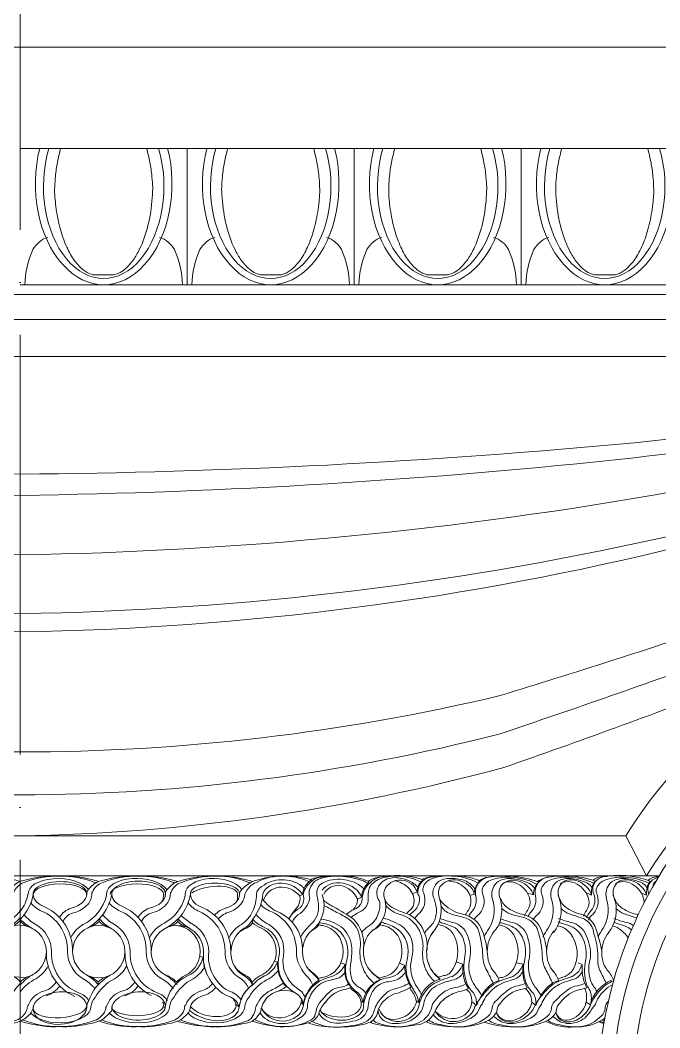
# Model space of a CAD drawing. Header units: millimetres. Extents: x 542654 to 551203, y 315718 to 321804.
# Drawn here: x 543267.3 to 543450.3, y 321230.3 to 321518.4 of the extents above; entities that cross this region are included whole.
import ezdxf

# ---------------------------------------------------------------- set-up
doc = ezdxf.new("R2010")
doc.units = ezdxf.units.MM
doc.linetypes.add('ACAD_ISO04W100', pattern=[30, 24, -3, 0, -3])
doc.layers.add('cad-block.com', color=250, linetype='Continuous')

msp = doc.modelspace()

# ---------------------------------------------------------------- linework, layer by layer
at = {"layer": 'cad-block.com', "color": 18, "linetype": 'ACAD_ISO04W100', "lineweight": 15, "ltscale": 5, "true_color": 0x000000}
msp.add_lwpolyline([(543267.27, 320407.79), (543267.27, 321563.42)], dxfattribs=at)
at = {"layer": 'cad-block.com', "color": 18, "lineweight": 15, "true_color": 0x000000}
for points in [[(542897.56, 321510.7), (543267.27, 321510.7)], [(543636.98, 321510.7), (543267.27, 321510.7)], [(543267.27, 321481.75), (543463.9, 321481.75)], [(543267.27, 321481.75), (543630.29, 321481.75)], [(543315.06, 321481.75), (543267.27, 321481.75)], [(543395.9, 321481.75), (543284.05, 321481.75)], [(543315.06, 321442.75), (543315.06, 321481.75)], [(543362.85, 321442.75), (543362.85, 321481.75)], [(543410.64, 321442.75), (543410.64, 321481.75)], [(543591.18, 321442.75), (543267.27, 321442.75)], [(543267.27, 321442.75), (543606.06, 321442.75)], [(542987.8, 321440.01), (543267.27, 321440.01)], [(543546.74, 321440.01), (543267.27, 321440.01)], [(542978.72, 321432.77), (543267.27, 321432.77)], [(543555.82, 321432.77), (543267.27, 321432.77)], [(542980.54, 321422.2), (543267.27, 321422.2)], [(543554, 321422.2), (543267.27, 321422.2)], [(543093.92, 321285.12), (543267.27, 321285.12)], [(543440.62, 321285.12), (543267.27, 321285.12)], [(543440.62, 321285.12), (543446.49, 321273.71)], [(543088.05, 321273.71), (543446.49, 321273.71)], [(543267.27, 321272.11), (543267.27, 321232.14)], [(543446.49, 321273.71), (543450.11, 321273.71)], [(543414.15, 321268.28), (543412.5, 321268.79)], [(543430.77, 321268.23), (543429.38, 321268.79)], [(543446.53, 321268.23), (543445.14, 321268.79)], [(543348.08, 321268.34), (543347.33, 321267.99)], [(543364.93, 321267.59), (543363.82, 321267.04)], [(543397.2, 321268.36), (543395.82, 321268.15)], [(543289.85, 321260.64), (543289.92, 321261.44)], [(543312.43, 321260.62), (543312.45, 321261.4)], [(543319.61, 321250.48), (543318.67, 321250.66)], [(543340.93, 321249.11), (543340.04, 321249.34)], [(543360.23, 321248.39), (543359.05, 321248.89)], [(543393.94, 321248.51), (543392.04, 321249.1)], [(543411.23, 321248.51), (543409.25, 321248.88)], [(543428.05, 321248.41), (543426.92, 321248.88)], [(543289.57, 321243.42), (543289.64, 321242.63)], [(543312.07, 321243.42), (543312.09, 321242.64)], [(543333.68, 321243.36), (543333.71, 321242.59)], [(543308.81, 321235.77), (543308.3, 321236.76)], [(543329.95, 321236.26), (543328.99, 321237.03)], [(543348.27, 321236.94), (543347.8, 321237.53)], [(543365.4, 321237.54), (543364.57, 321237.99)], [(543381.3, 321237.53), (543380.59, 321237.99)], [(543397.8, 321236.67), (543396.7, 321237.57)], [(543414.81, 321236.67), (543413.7, 321237.57)], [(543430.42, 321236.83), (543429.22, 321237.64)]]:
    msp.add_lwpolyline(points, dxfattribs=at)
for points in [[(543277.92, 321477.76, -0.007565), (543278.86, 321481.75, 3.738631)], [(543304.42, 321477.76, 0.007565), (543303.48, 321481.75, -3.738631)], [(543325.71, 321477.76, -0.007565), (543326.65, 321481.75, 3.738631)], [(543352.2, 321477.76, 0.007565), (543351.27, 321481.75, -3.738631)], [(543373.5, 321477.76, -0.007565), (543374.44, 321481.75, 3.738631)], [(543399.99, 321477.76, 0.007565), (543399.05, 321481.75, -3.738631)], [(543421.29, 321477.76, -0.007565), (543422.23, 321481.75, 3.738631)], [(543447.78, 321477.76, 0.007565), (543446.84, 321481.75, -3.738631)], [(543268.63, 321442.75, -0.103412), (543270.92, 321452.81, -0.193735), (543275.19, 321456.31, -0.973296)], [(543313.71, 321442.75, 0.103412), (543311.42, 321452.81, 0.193735), (543307.15, 321456.31, 0.973296)], [(543316.42, 321442.75, -0.103412), (543318.71, 321452.81, -0.193735), (543322.98, 321456.31, -0.973296)], [(543361.5, 321442.75, 0.103412), (543359.21, 321452.81, 0.193735), (543354.94, 321456.31, 0.973296)], [(543364.2, 321442.75, -0.103412), (543366.49, 321452.81, -0.193735), (543370.77, 321456.31, -0.973296)], [(543409.29, 321442.75, 0.103412), (543407, 321452.81, 0.193735), (543402.72, 321456.31, 0.973296)], [(543411.99, 321442.75, -0.103412), (543414.28, 321452.81, -0.193735), (543418.55, 321456.31, -0.973296)], [(543546.74, 321440.01, -0.429574), (543756.5, 321237.71, -0.414214), (543581, 321062.21, -0.414214), (543432.5, 321210.71, -0.414214), (543554, 321332.21, -0.414214), (543655.25, 321230.96, -0.414214), (543567.5, 321143.21, -0.414214), (543493.25, 321217.46, -0.414214), (543554, 321278.21, -0.414214), (543604.63, 321227.58, -0.414214), (543560.75, 321183.71, -0.438402), (543523.63, 321224.21)], [(543555.82, 321432.77, -0.416147), (543749.53, 321237.24, -0.414214), (543580.07, 321067.79, -0.414214), (543436.68, 321211.17, -0.414214), (543554, 321328.49, -0.414214), (543651.76, 321230.73, -0.414214), (543567.04, 321146, -0.414214), (543495.34, 321217.69, -0.414214), (543554, 321276.35, -0.414214), (543602.88, 321227.47, -0.417631), (543560.51, 321185.29, -30.968964), (543560.51, 321185.29)], [(543554, 321422.2, -0.414214), (543739.62, 321236.58, -0.414214), (543578.75, 321075.72, -0.414214), (543442.63, 321211.84, -0.414214), (543554, 321323.2, -0.414214), (543646.81, 321230.4, -0.414214), (543566.37, 321149.96, -0.414214), (543498.32, 321218.02, -0.414214), (543554, 321273.71, -0.414214), (543600.4, 321227.3, -0.414214), (543560.19, 321187.09, -0.284609), (543529.72, 321205.96, -0.284609)], [(542980.54, 321405.64, -0.017969), (543091.52, 321397.58, 0.021374), (543267.27, 321388.59, -27.571119)], [(543554, 321405.64, 0.017969), (543443.02, 321397.58, -0.021374), (543267.27, 321388.59, 27.571119)], [(542980.54, 321402.08, -0.019739), (543091.52, 321393.3, 0.023579), (543267.27, 321382.52, -27.571119)], [(543554, 321402.08, 0.019739), (543443.02, 321393.3, -0.023579), (543267.27, 321382.52, 27.571119)], [(542980.54, 321393.32, -0.028189), (543080.32, 321383.6, 0.03972), (543267.27, 321365.5, -1.760231)], [(543554, 321393.32, 0.028189), (543454.22, 321383.6, -0.03972), (543267.27, 321365.5, 1.760231)], [(542980.83, 321384.44, -0.048765), (543077.33, 321371.84, 0.052998), (543267.27, 321348.71, 0.080835)], [(543553.71, 321384.44, 0.048765), (543457.21, 321371.84, -0.052998), (543267.27, 321348.71, -0.080835)], [(542980.83, 321381.23, -0.053515), (543077.33, 321368.17, 0.056986), (543267.27, 321343.48, 0.080835)], [(543553.71, 321381.23, 0.053515), (543457.21, 321368.17, -0.056986), (543267.27, 321343.48, -0.080835)], [(542980.5, 321363.88, -0.054472), (543032.88, 321356.07, -0.017779), (543066.24, 321345.64, 0.005679), (543129.92, 321325.26, 0.058203), (543267.27, 321309.16, -3.69239)], [(543554.04, 321363.88, 0.054472), (543501.66, 321356.07, 0.017779), (543468.3, 321345.64, -0.005679), (543404.62, 321325.26, -0.058203), (543267.27, 321309.16, 3.69239)], [(542980.54, 321354.97, -0.054472), (543032.91, 321347.16, -0.023567), (543066.28, 321336.52, 0.004911), (543129.95, 321314.32, 0.062081), (543267.27, 321296.85, -3.69239)], [(543554, 321354.97, 0.054472), (543501.62, 321347.16, 0.023567), (543468.26, 321336.52, -0.004911), (543404.59, 321314.32, -0.062081), (543267.27, 321296.85, 3.69239)], [(542980.52, 321346.41, -0.05275), (543031.91, 321338.61, -0.025363), (543065.28, 321327.9, 0.007464), (543128.83, 321304.71, 0.061778), (543267.27, 321285.12, -3.69239)], [(543554.02, 321346.41, 0.05275), (543502.63, 321338.61, 0.025363), (543469.26, 321327.9, -0.007464), (543405.71, 321304.71, -0.061778), (543267.27, 321285.12, 3.69239)], [(543440.62, 321285.12, -0.161095), (543499.56, 321335.12, -3.968035)], [(543554, 321332.21, 0.265494), (543446.49, 321273.71, 0.265494)], [(543267.27, 321272.11, 0.018642), (543267.27, 321272.11, 0.0708), (543257.1, 321273.71)], [(543263.52, 321267.91, -0.139266), (543264.13, 321269.64, -0.134169), (543267.27, 321272.11, -0.134169)], [(543265.24, 321268.05, -0.103393), (543265.44, 321269.02, -0.146784), (543267.27, 321271.27, -0.146784)], [(543267.27, 321272.11, -0.018642), (543267.77, 321272.3, -0.065451), (543277.64, 321273.71, -0.065451)], [(543267.27, 321271.27, -0.066014), (543268.46, 321271.86, -0.093177), (543278.51, 321273.65)], [(543288.97, 321271.71, 0.020326), (543288.58, 321271.86, 0.093407), (543278.51, 321273.65)], [(543289.77, 321272.11, 0.01773), (543289.26, 321272.3, 0.065459), (543279.4, 321273.71, 0.065459)], [(543286.28, 321268.34, -0.160145), (543286.95, 321270.01, -0.142486), (543290.27, 321272.3, -0.065451), (543300.14, 321273.71, -0.065451)], [(543287.75, 321268.66, -0.375012), (543287.94, 321269.02, -0.214877), (543290.96, 321271.86, -0.094059), (543301.12, 321273.65, -0.071007)], [(543311.54, 321271.68, 0.024119), (543311.08, 321271.86, 0.093177), (543301.03, 321273.65)], [(543312.34, 321272.08, 0.020284), (543311.76, 321272.3, 0.065451), (543301.9, 321273.71, 0.065451)], [(543308.78, 321268.32, -0.154889), (543309.45, 321269.95, -0.142486), (543312.77, 321272.24, -0.063968), (543323.24, 321273.71)], [(543310.25, 321268.66, -0.375012), (543310.44, 321269.02, -0.214877), (543313.46, 321271.86, -0.093177), (543323.51, 321273.65, -0.071007)], [(543333.76, 321272.11, 0.017867), (543333.25, 321272.3, 0.065451), (543323.39, 321273.71, 0.065451)], [(543333, 321271.7, 0.022594), (543332.57, 321271.86, 0.10345), (543323.51, 321273.65)], [(543330.01, 321268.45, -0.221293), (543330.82, 321269.95, -0.091677), (543333.76, 321272.11, -0.107279)], [(543331.52, 321268.3, -0.144926), (543331.87, 321269.08, -0.128461), (543333.76, 321271.27, -0.131639)], [(543333.76, 321272.11, -0.018642), (543334.26, 321272.3, -0.073626), (543343.01, 321273.71, -0.065451)], [(543333.76, 321271.27, -0.066014), (543334.94, 321271.86, -0.127622), (543342.18, 321273.65)], [(543334.88, 321268.45, -0.273571), (543336.43, 321270.65, -0.171003), (543342.05, 321272.61, -0.163869), (543347.86, 321270.8, -0.074042), (543348.47, 321270.08, 2.685215)], [(543342.42, 321273.65, -0.080531), (543350.6, 321272.55, -0.078298)], [(543342.42, 321273.65, -0.104791), (543349.58, 321272.2, -0.031762), (543349.9, 321272.03, -1.384348)], [(543345.19, 321260.38, -0.181014), (543346.74, 321262.57, 0.210964), (543350.13, 321267.27, -0.035745), (543349.94, 321269.34, -0.146791), (543351.24, 321271.81, -0.099604), (543352.49, 321272.65, -0.112427), (543358.25, 321273.65, -0.052552), (543364.24, 321272.71, -0.081574), (543366.7, 321271.6, -481557.148128)], [(543347.49, 321256.23, -0.056045), (543349.16, 321258.53, -0.022795), (543350.48, 321259.86, 0.235098), (543352.65, 321265.45, 0.032245), (543352.4, 321266.98, -0.038781), (543352.15, 321268.75, -0.33746), (543354.21, 321271.84, -0.078815), (543355.81, 321272.47, -0.063281), (543358.8, 321272.75, -0.121478), (543364.06, 321271.27, -0.064238), (543365.57, 321270.02, 3.827273)], [(543348.04, 321268.4, -0.234886), (543350.6, 321272.55, 0.555427)], [(543352.75, 321273.22, 0.176971), (543350.03, 321271.54, 0.170859), (543348.26, 321268.39, 30.835725)], [(543350.35, 321272.62, -0.023677), (543350.88, 321272.91, -4.543444)], [(543350.88, 321272.91, -0.089164), (543354.52, 321273.51, -138.152303)], [(543359.1, 321273.71, 0.062233), (543352.75, 321273.22, -20.36839)], [(543358.25, 321273.65, -0.131146), (543367.13, 321271.99, -0.136736)], [(543361.93, 321261.83, -0.045129), (543364.89, 321263.66, 0.299565), (543366.85, 321267.06, -0.09087), (543367.16, 321269.98, -0.144119), (543367.92, 321271.33, -0.150915), (543371.9, 321273.37, -0.166619), (543381.95, 321271.98, -133.500069)], [(543364.93, 321267.59, -0.21013), (543367.13, 321271.99, -4.567109)], [(543365.01, 321257.55, -0.093335), (543366.96, 321259.3, 0.120817), (543369.01, 321261.35, 0.139988), (543370.21, 321265.71, 0.101965), (543370, 321266.66, -0.1221), (543369.32, 321268.55, -0.196806), (543370.24, 321271.35, -0.227466), (543374.43, 321273.2, -0.088773), (543378.43, 321272.35, -0.116279), (543381.05, 321270.48, 0.122608)], [(543367.47, 321271.82, 0.215825), (543365.09, 321266.91, -7.383926)], [(543366.79, 321272.15, -0.210263), (543366.79, 321272.15, -0.134425), (543370.31, 321273.34, 0.410848)], [(543375.02, 321273.8, 0.034973), (543370.31, 321273.34, 0.146763), (543367.47, 321271.82, 0.146763)], [(543375.02, 321273.8, -0.091204), (543382.61, 321272.54, -0.116078)], [(543382.61, 321272.54, 0.131141), (543381.23, 321270.92, 0.120504), (543380.84, 321269.03), (543379.51, 321268.67)], [(543380.19, 321261.49, -0.118246), (543381.1, 321262.65, 0.325983), (543382.76, 321268.77, -0.327377), (543383.25, 321271.6, -0.143144), (543384.81, 321272.8, -0.106305), (543390.49, 321273.71, -0.122174), (543398.12, 321271.7, -2.910199)], [(543398.67, 321272.35, 0.118811), (543390.71, 321273.62, 0.082433), (543384.8, 321273.31, 0.413915), (543381.1, 321268.48, 1.886314)], [(543387.74, 321273.71, 0.107945), (543382.13, 321272.72, -2.721038)], [(543383.02, 321257.34, -0.125563), (543384.27, 321258.93, 0.173483), (543386.14, 321261.83, 0.115836), (543386.14, 321265.75, 0.032323), (543385.73, 321267.12, -0.228234), (543385.73, 321270.4, -0.216023), (543387.89, 321272.56, -0.086474), (543390.04, 321272.96, -0.10808), (543394.42, 321272.36, -0.136488), (543397.36, 321270.04, -319075.843913)], [(543397.2, 321268.36, -0.201795), (543398.67, 321272.03)], [(543397.21, 321261.25, -0.104693), (543398.04, 321262.26, 0.325983), (543399.7, 321268.37, -0.327377), (543400.19, 321271.2, -0.143144), (543401.76, 321272.4, -0.106305), (543407.44, 321273.32, -0.122174), (543415.06, 321271.3, -2.910199)], [(543415.61, 321271.96, 0.070803), (543407.65, 321273.62, 0.047152), (543401.24, 321273.34, 0.431232), (543397.65, 321267.9, 1.886314)], [(543401.24, 321273.34, 0.145164), (543398.37, 321272.15, -0.275854)], [(543399.99, 321256.3, -0.013011), (543401.43, 321258.77, 0.207103), (543402.57, 321266.4, -0.117171), (543402.28, 321269.07, -0.300598), (543405.16, 321272.63, -0.09633), (543407.89, 321272.94, -0.095329), (543412.82, 321271.59, -0.131622), (543414.49, 321270.13, -206431.459628)], [(543414.01, 321261.09, -0.118246), (543414.92, 321262.26, 0.325983), (543416.58, 321268.37, -0.327377), (543417.07, 321271.2, -0.143144), (543418.63, 321272.4, -0.106305), (543424.31, 321273.32, -0.112548), (543431.39, 321271.59, -2.910199)], [(543414.15, 321268.28, -0.201795), (543415.61, 321271.96)], [(543431.8, 321272.23, 0.078642), (543424.31, 321273.63, 0.043364), (543418.56, 321273.38, 0.45259), (543414.71, 321268.04, 1.886314)], [(543418.89, 321273.42, 0.129496), (543415.31, 321272.08, -0.275854)], [(543416.87, 321256.3, -0.013011), (543418.31, 321258.77, 0.207103), (543419.45, 321266.4, -0.117171), (543419.16, 321269.07, -0.300598), (543422.04, 321272.63, -0.09633), (543424.77, 321272.94, -0.10414), (543429.58, 321271.59, -0.135126), (543430.9, 321270.33, -206431.459628)], [(543429.78, 321261.09, -0.118246), (543430.68, 321262.26, 0.325983), (543432.34, 321268.37, -0.327377), (543432.83, 321271.2, -0.143144), (543434.4, 321272.4, -0.106305), (543440.08, 321273.32, -0.112548), (543447.16, 321271.59, -2.910199)], [(543430.77, 321268.23, -0.193479), (543431.8, 321272.23)], [(543435.29, 321273.52, 0.612621), (543431.6, 321267.97)], [(543433.57, 321273.46, 0.186837), (543431.25, 321272.44, -0.275854)], [(543432.63, 321256.3, -0.013011), (543434.08, 321258.77, 0.207103), (543435.21, 321266.4, -0.117171), (543434.92, 321269.07, -0.300598), (543437.8, 321272.63, -0.09633), (543440.53, 321272.94, -0.10414), (543445.34, 321271.59, -0.135126), (543446.66, 321270.33, -206431.459628)], [(543433.57, 321273.46, -0.133296), (543447.56, 321272.23, -0.599296)], [(543446.53, 321268.23, -0.193479), (543447.56, 321272.23)], [(543449.63, 321273.22, 0.472513), (543447.15, 321268.4, 0.472513)], [(543449.34, 321273.46, 0.186837), (543447.01, 321272.44, -0.275854)], [(543448.25, 321270.37, -0.091654), (543448.59, 321271.6, -0.136996), (543449.31, 321272.28)], [(543449.34, 321273.46, -0.007887), (543450.03, 321273.57, -0.007887)], [(543449.63, 321273.22, -0.001534), (543449.85, 321273.25, -0.001534)], [(543269.51, 321268.45, -0.115094), (543267.27, 321263.5, -0.113469)], [(543271.02, 321268.39, -0.145453), (543267.27, 321261.28, -0.145453)], [(543293.52, 321268.39, -0.220603), (543286.52, 321258.8, 0.066571), (543286.52, 321258.8)], [(543286.6, 321265.53, 0.207831), (543287.75, 321268.66, 0.467619)], [(543292.01, 321268.62, -0.076886), (543291.97, 321268.14, -0.711485)], [(543308.31, 321268.45, -0.150462), (543307.8, 321266.27, 1140.797871)], [(543308.82, 321268.39, -0.0002), (543308.82, 321268.4, -0.0002)], [(543316.02, 321268.45, -0.227666), (543309.16, 321258.87, -0.227666)], [(543309.51, 321266.07, 0.172817), (543310.25, 321268.66, 0.467619)], [(543314.51, 321268.59, -0.086243), (543314.36, 321267.67)], [(543336.68, 321268.59, -0.160271), (543333.76, 321261.28, -0.145453)], [(543334.88, 321268.45, -0.123226), (543333.76, 321263.5, -0.113469)], [(543348.26, 321268.39, -0.083203), (543348.38, 321266.42, -0.247182), (543346.77, 321264.21, -2.400939)], [(543288.68, 321241.52, 0.081294), (543285.29, 321244.29, -0.268505), (543280.82, 321252.06, 0.288678), (543274.1, 321263.35, -0.142365), (543270.31, 321265.98, -0.117646)], [(543286.6, 321265.53, -0.150244), (543282.73, 321263.21, 0.25156), (543279.54, 321260.61, 0.21133)], [(543291.97, 321268.14, -0.220522), (543285.33, 321259.82, 0.067828), (543283.41, 321258.35, 0.067828)], [(543311.18, 321241.52, 0.081294), (543307.79, 321244.29, -0.268505), (543303.32, 321252.06, 0.288999), (543296.58, 321263.36, -0.123631), (543292.77, 321265.88, -0.052437)], [(543309.51, 321266.07, -0.167244), (543305.23, 321263.21, 0.221723), (543301.97, 321260.71, 0.21466)], [(543314.36, 321267.67, -0.203725), (543308.5, 321260.17, 0.068195), (543308.5, 321260.17, 0.068195)], [(543332.64, 321241.64, 0.096), (543330.55, 321244.29, -0.292425), (543325.89, 321252.31, 0.296797), (543318.55, 321263.52, -0.135998), (543315.34, 321265.98, -0.119149)], [(543331, 321266.5, -0.186494), (543327.24, 321263.43, 0.147073), (543323.99, 321261.39, 0.148769)], [(543331, 321266.5, 0.104985), (543331.52, 321268.3, 0.023441), (543331.52, 321268.3, 1.136097)], [(543340.8, 321263.49, -0.099661), (543336.51, 321267.14, 0.400997)], [(543347.33, 321267.99, -0.18765), (543346.8, 321265.16, -0.039095), (543346.02, 321264.09, 0.054537), (543344.19, 321261.43, 6.83049)], [(543353.66, 321268.37, -0.334356), (543350.7, 321258.08, 0.532296)], [(543356.95, 321264.84, -0.04339), (543354.13, 321266.65, 0.356149)], [(543365.09, 321266.91, -0.262287), (543363.45, 321264.35, 0.120053), (543360.67, 321262.66, 0.069073)], [(543363.82, 321267.04, -0.034066), (543363.82, 321267.04, -0.197259), (543362.43, 321263.94, -3.930132)], [(543371.58, 321267.1, -0.297265), (543368.92, 321258.69, 0.080873)], [(543379.96, 321266.26, -0.237758), (543378.94, 321264.03, 0.081735), (543377.91, 321262.9, -9.331702)], [(543381.53, 321267.08, -0.16978), (543380.23, 321263.88, 0.043804), (543378.68, 321262.53, -0.6587)], [(543387.16, 321267.59, -0.281884), (543385.08, 321257.21, -2.604553)], [(543388.56, 321265.54, -0.020897), (543388.56, 321265.54, 0.198166), (543388.56, 321265.54, 0.138312), (543393.93, 321262.75, -0.276717), (543399.55, 321257.82, -0.073649), (543400.91, 321252.05)], [(543396.18, 321267.21, -0.209661), (543396.18, 321267.21, -0.190001), (543395.52, 321263.9, 157667.627814)], [(543397.73, 321266.78, -0.221628), (543396.28, 321263.25, 0.117522), (543395.67, 321262.2, -5.291893)], [(543404.69, 321267.06, -0.099627), (543404.95, 321262.27, -0.153943), (543402.94, 321257.87, -6.357955)], [(543404.69, 321267.38, -0.020897), (543404.69, 321267.38, 0.157637), (543406.48, 321264.77, 0.110252), (543410.93, 321262.75, -0.276717), (543416.56, 321257.82, -0.073649), (543417.92, 321252.05)], [(543413.12, 321266.89, -0.209661), (543413.12, 321266.89, -0.189953), (543412.46, 321263.82, 157667.627814)], [(543414.73, 321267.97, -0.268348), (543413.35, 321263.32, 0.146544), (543412.67, 321261.99, -5.291893)], [(543421.19, 321268.09, -0.147461), (543421.96, 321262.27, -0.121679), (543419.89, 321257.48, -6.357955)], [(543421.57, 321267.38, -0.020897), (543421.57, 321267.38, 0.157637), (543423.36, 321264.77, 0.110252), (543427.81, 321262.75, -0.274911), (543432.23, 321257.82, -0.029184), (543433.7, 321252.37)], [(543430, 321266.89, -0.209661), (543430, 321266.89, -0.189953), (543429.34, 321263.82, 157667.627814)], [(543431.6, 321267.97, -0.268348), (543430.23, 321263.32, 0.111946), (543429.39, 321261.74, -5.291893)], [(543436.95, 321268.09, -0.147461), (543437.72, 321262.27, -0.121679), (543435.65, 321257.48, -6.357955)], [(543437.33, 321267.38), (543437.33, 321267.38, 0.157637), (543439.12, 321264.77, 0.110252), (543443.58, 321262.75, -0.019348), (543444.15, 321262.51, -0.019348)], [(543445.76, 321266.89), (543445.76, 321266.89, -0.034591), (543445.79, 321265.96, -0.034591)], [(543259.27, 321256.23, -0.146184), (543262.79, 321259.96, 0.112441), (543267.27, 321263.7, 0.112441)], [(543267.27, 321263.5, 0.000004), (543267.27, 321263.5, 0.000004)], [(543267.27, 321263.5, -0.000004), (543267.27, 321263.5, -0.000004)], [(543282.27, 321252.04, 0.290609), (543274.65, 321264.7), (543274.65, 321264.7)], [(543281.84, 321264.46, -0.132314), (543281.84, 321264.46, 0.187603), (543278.52, 321261.83)], [(543304.77, 321252.04, 0.290613), (543297.15, 321264.7), (543297.15, 321264.7)], [(543304.25, 321264.44, -0.165719), (543304.25, 321264.44, 0.184944), (543301.02, 321261.83)], [(543327.53, 321252.04, -0.036008), (543327.53, 321252.04, 0.291562), (543319.78, 321264.52), (543319.78, 321264.52)], [(543326.29, 321264.54, 182.59746), (543326.29, 321264.54, 0.142317), (543322.87, 321262.5)], [(543333.76, 321263.5, -0.136905), (543330.6, 321259.83, 0.068195), (543330.6, 321259.83)], [(543333.76, 321263.5, -0.000004), (543333.76, 321263.5, -0.000004)], [(543348.78, 321238.88, 0.195227), (543346.33, 321241.68, -0.283008), (543342.6, 321250.89, 0.320836), (543338.39, 321259.8, -0.074676), (543334.75, 321262.63, -0.081294)], [(543351.03, 321242.49, 0.062231), (543349.81, 321244.58, -0.214339), (543346.31, 321252.06, 0.294925), (543339.47, 321263.35, -0.122919), (543336.1, 321265.5, -0.117646)], [(543348.06, 321252.04, 0.318818), (543340.8, 321263.49), (543340.8, 321263.49)], [(543346.77, 321264.21, 0.063521), (543344.88, 321262.56, 0.041781), (543344.19, 321261.43, 5.943578)], [(543354.25, 321265.19, -0.025818), (543357.88, 321263.24, -0.061076), (543361.41, 321261.2, -0.18941), (543364.47, 321256.22, -0.074307), (543364.56, 321253.18, 0.134088), (543365.48, 321246.96, 0.125865), (543368.53, 321243.06, 3.907296)], [(543356.95, 321264.84, 0.280317), (543356.95, 321264.84, -0.028633), (543362.67, 321261.32, -0.220354), (543365.54, 321253.14)], [(543371.87, 321265.21, 0.140326), (543376.03, 321262.65, -0.216719), (543381.51, 321258.05, -0.080842), (543382.48, 321254.72, -0.061463), (543382.48, 321252.55, 0.140584), (543383.38, 321246.89, 0.097397), (543385.81, 321243.55, 6.432445)], [(543373.73, 321264.7, 0.014695), (543373.73, 321264.7, 0.074847), (543376.9, 321263.26, -0.234064), (543382.79, 321257.82, -0.17384), (543383.56, 321252.04)], [(543387.65, 321265.18, 0.185854), (543390.43, 321262.85, 0.033628), (543393.63, 321261.99, -0.197474), (543397.87, 321259.19, -0.074568), (543398.43, 321258.03, -0.066117), (543399.64, 321250.81, 0.11894), (543400.8, 321246.62, -0.024298), (543402.58, 321243.01, 7.777583)], [(543395.52, 321263.9, 0.029785), (543394.71, 321262.56, 7.503547)], [(543405.08, 321264.34, 0.072204), (543407.44, 321262.85, 0.033628), (543410.64, 321261.99, -0.197474), (543414.88, 321259.19, -0.074568), (543415.43, 321258.03, -0.066117), (543416.65, 321250.81, 0.11894), (543417.81, 321246.62, -0.024298), (543419.59, 321243.01, 7.777583)], [(543412.46, 321263.82, 0.065483), (543411.57, 321262.2, 7.503547)], [(543421.95, 321264.34, 0.072204), (543424.32, 321262.85, -0.026917), (543427.52, 321261.78, -0.180678), (543430.46, 321259.83, -0.131225), (543431.46, 321257.18, -0.06802), (543432.57, 321250.81, 0.122323), (543433.14, 321246.62, -0.024298), (543434.92, 321243.01, 7.777583)], [(543429.34, 321263.82, 0.065483), (543428.45, 321262.2, 7.503547)], [(543437.72, 321264.34, 0.072204), (543440.08, 321262.85, -0.026917), (543443.28, 321261.78, -0.023773), (543443.74, 321261.65, -0.023773)], [(543263.53, 321258.71, -0.267865), (543263.53, 321258.71, 0.081061), (543267.27, 321261.77, 0.081294)], [(543267.27, 321260.99, -0.08041), (543265.42, 321259.47, -19.622148)], [(543267.27, 321260.83, 0.08041), (543269.12, 321259.31, 19.622148)], [(543286.87, 321238.08, 0.159429), (543284.05, 321240.29, -0.318713), (543276.22, 321252.02, 0.268575), (543271.75, 321259.8, -0.081294), (543268.36, 321262.57, -0.081294)], [(543289.85, 321260.64, -0.084322), (543287.56, 321259.21, 1.326627)], [(543289.85, 321260.64, 0.07015), (543292.09, 321259.18, 19.622148)], [(543293.52, 321258.54, -0.07743), (543289.92, 321261.44)], [(543309.39, 321238.05, 0.161371), (543306.55, 321240.29, -0.318713), (543298.72, 321252.02, 0.268575), (543294.25, 321259.8, -0.080911), (543290.87, 321262.55, -0.081294)], [(543312.43, 321260.62, -0.100015), (543310.13, 321259.23, 1.326627)], [(543312.43, 321260.62, 0.097777), (543314.46, 321259.22, 19.622148)], [(543330.49, 321238.29, 0.171369), (543326.91, 321240.8, -0.301945), (543321.22, 321252.02, 0.268572), (543316.75, 321259.8, -0.055523), (543313.32, 321262.4, -0.048784)], [(543330.6, 321259.83, -0.081294), (543330.6, 321259.83, 0.147638), (543327.04, 321256.08, 0.267657)], [(543333.76, 321261.28), (543333.78, 321260.26, -0.17579), (543331.57, 321258.53, 0.131284), (543329.61, 321257.26, -43.334698)], [(543333.76, 321261.28, -0.165674), (543331.12, 321258.57, -0.072831)], [(543333.78, 321260.26, 0.086829), (543336.29, 321258.8)], [(543352.83, 321260.38), (543352.77, 321259.72, -0.096515), (543351.44, 321258.52, 0.028724), (543350.4, 321257.8, -26.089249)], [(543352.83, 321260.38, 0.02419), (543353.59, 321260.22, -0.113221), (543357.98, 321258.43)], [(543353.37, 321261.34, -0.131559), (543359.15, 321259.1, -0.202765), (543362.09, 321253.67, -0.056499), (543361.95, 321249.17, 0.124857), (543362.15, 321244.23, 0.199329), (543364.34, 321241.81, -0.12536), (543366.18, 321240.15, 3.307301)], [(543370.58, 321260.48), (543370.32, 321259.73, -0.074458), (543368.93, 321258.57, 0.04174), (543367.71, 321257.74, 24.307937)], [(543375.63, 321258.14, 0.108935), (543371.83, 321260.05, -0.041757), (543370.57, 321260.48, -0.041757)], [(543371.17, 321261.62, -0.084711), (543376.51, 321259.29, -0.244148), (543379.63, 321252.91, -0.049704), (543379.23, 321249.68, 0.195952), (543380.41, 321242.6, 0.006951), (543382.13, 321239.88, -10.854549)], [(543388.33, 321259.41, -0.03775), (543386.87, 321259.84, -0.03775)], [(543390.68, 321259.37, 0.020479), (543388.6, 321260.05, -0.037175), (543387.17, 321260.59, -0.037175)], [(543387.45, 321261.51, 0.030989), (543391.08, 321260.4, -0.249239), (543395.31, 321256.66, -0.119922), (543396.02, 321250.74, -0.022277), (543395.9, 321249.99, 0.180983), (543396.96, 321242.95, 0.047583), (543397.79, 321241.74, -0.047891), (543399.3, 321239.53, 19.657569)], [(543405.31, 321259.44, -0.037904), (543404.21, 321259.75, -0.03336)], [(543407.95, 321259.24, 0.027591), (543405.58, 321260.08, 0.063232), (543404.49, 321260.38, -0.032563)], [(543404.77, 321261.4, 0.028323), (543408.09, 321260.4, -0.249239), (543412.32, 321256.66, -0.119922), (543413.03, 321250.74, -0.022277), (543412.9, 321249.99, 0.180983), (543413.96, 321242.95, 0.047583), (543414.79, 321241.74, -0.047891), (543416.31, 321239.53, 19.657569)], [(543424.83, 321259.24, 0.027591), (543422.46, 321260.08, -0.032563), (543421.2, 321260.54, -0.032563)], [(543421.34, 321261.51, 0.030989), (543424.97, 321260.4, -0.249239), (543429.2, 321256.66, -0.117946), (543430.5, 321250.74, -0.022277), (543430.38, 321249.99, 0.182627), (543430.84, 321242.95, 0.047583), (543431.67, 321241.74, -0.103318), (543432.22, 321240.61, 19.657569)], [(543437.1, 321261.51, 0.030989), (543440.73, 321260.4, -0.091478), (543442.73, 321259.51, -0.091478)], [(543440.76, 321259.17, 0.027591), (543438.4, 321260.01, -0.032563), (543437.14, 321260.47, -0.032563)], [(543353.75, 321259.48, 0.006424), (543352.77, 321259.72, -1.587277)], [(543371.56, 321259.41, -0.033293), (543370.32, 321259.73, -0.045496)], [(543326.08, 321239.62), (543326.08, 321239.62, -0.296896), (543319.77, 321252.04, -0.293371)], [(543319.61, 321250.48, 0.128532), (543320.95, 321245.16, -19.222281)], [(543340.93, 321249.11, 0.204263), (543343.36, 321242.04, 3.948611)], [(543361.97, 321241.92, -0.158291), (543360.34, 321244.89, -0.086855), (543360.23, 321248.39, 1.100134)], [(543360.71, 321249.61, 0.136177), (543360.71, 321244.22, 0.135064), (543363.39, 321240.68, -0.19006), (543365.29, 321237.91, -0.82602)], [(543379.15, 321241.97, -0.088472), (543377.47, 321246.22, -0.057435), (543377.32, 321248.05), (543375.81, 321248.71)], [(543377.99, 321249.72, 0.180093), (543378.46, 321243.8, 0.027271), (543380.29, 321240.37, -0.10274), (543381.3, 321237.53, -0.10274)], [(543384.09, 321248.85, 0.183885), (543386.99, 321244.75, 0.014971), (543387.42, 321244.2, 10.318868)], [(543395.59, 321241.54, -0.139912), (543394.06, 321245.58, -0.053011), (543393.95, 321248.55, 37.483394)], [(543394.4, 321250.01, 0.137673), (543395.3, 321242.48, 0.066478), (543396.96, 321240.25, -0.182741), (543397.8, 321236.67, 3.92238)], [(543412.38, 321241.74, -0.12326), (543411.06, 321246.43, -0.056592), (543411.23, 321248.51, 1.219939)], [(543411.63, 321249.78, 0.168551), (543412.31, 321242.48, 0.066478), (543413.97, 321240.25, -0.182741), (543414.81, 321236.67, 3.92238)], [(543429.45, 321241.74, -0.109504), (543428.07, 321246.43, -0.027518), (543428.05, 321248.41, 1.219939)], [(543429.1, 321249.78, 0.137269), (543429.43, 321242.49, 0.025186), (543430.35, 321240.88, -0.157861), (543430.42, 321236.83)], [(543275.27, 321248.02, -0.146184), (543271.75, 321244.29, 0.112441), (543267.27, 321240.55, 0.112441)], [(543271.01, 321245.54, -0.267865), (543271.01, 321245.54, 0.081061), (543267.27, 321242.48, 0.081294)], [(543297.77, 321248.02, -0.146171), (543294.25, 321244.29, 0.149601), (543288.72, 321238.94, 0.21331)], [(543312.07, 321243.42, 0.076771), (543308.58, 321245.51, -1.326627)], [(543319.99, 321247.52, -0.129971), (543316.75, 321244.29, 0.149601), (543311.22, 321238.94, 0.21331)], [(543312.07, 321243.42, -0.09598), (543314.89, 321245.46, -19.622148)], [(543316.02, 321245.55, 0.000001), (543316.02, 321245.55, 0.000001)], [(543333.68, 321243.36, 0.180148), (543331.67, 321245.33, -0.140285), (543328.56, 321247.94, -0.153209)], [(543336.53, 321245.41, 0.090638), (543334.2, 321243.91, 0.032029), (543333.68, 321243.36, 0.032029)], [(543341.07, 321246.67, -0.100998), (543338.39, 321244.29, 0.110215), (543333.76, 321240.55, 0.112441)], [(543360.16, 321246.12, -0.212772), (543357.79, 321244.33, 0.003748), (543355.5, 321243.78, 0.18758), (543350.94, 321240.57, 0.128591), (543349.45, 321236.25, -0.268767), (543347.04, 321232.97, -0.172279), (543341.74, 321231.47, -0.10341), (543338, 321232.5, -0.150327), (543335.9, 321234.56, -1.681499)], [(543352.73, 321243.91), (543352.66, 321244.33, 0.079215), (543350.96, 321246.05, -0.030572), (543349.72, 321247.09, -1.926078)], [(543377.47, 321246.22, -0.180053), (543374.48, 321243.79, -0.071042), (543372.69, 321243.45, 0.230858), (543368.48, 321241.16, 0.143892), (543366.87, 321236.51, -0.37268), (543362.35, 321232.12, -0.074), (543356.94, 321231.64, -0.224865), (543352.7, 321234.39, 13.018877)], [(543367.28, 321246.83, 0.075944), (543369.66, 321244.59, -0.03389), (543370.26, 321244.1, -0.03389)], [(543370.26, 321244.1), (543370.07, 321244.42, -0.045603), (543367.85, 321246.16, -0.663417)], [(543393.99, 321246.1, -0.223247), (543391.34, 321244.01, 0.044193), (543386.84, 321242.53, 0.115816), (543384.58, 321240.86, 0.136382), (543382.64, 321236.66, -0.200248), (543380.25, 321233.2, -0.134958), (543377.64, 321231.84, -0.040542), (543374.77, 321231.46, -0.171541), (543371.02, 321232.58, -0.237341), (543369.69, 321235.16, 213.805506)], [(543373.93, 321246.1, -0.109003), (543371.63, 321244.93, 0.063154), (543370.07, 321244.42, -6.141469)], [(543387.42, 321244.2, -0.100841), (543384.77, 321247.13, 1.435164)], [(543411.06, 321246.43, -0.228967), (543408.64, 321244.14, -0.001067), (543406.23, 321243.38, 0.118264), (543402.03, 321240.87, 0.100717), (543399.42, 321237.02, 0.053445), (543398.69, 321235.89, -0.176097), (543397.01, 321233.51, -0.158588), (543390.33, 321231.5, -0.189132), (543386.07, 321233.29, -0.15458), (543385.6, 321234.16, -0.822244)], [(543389.99, 321245.73, -0.131546), (543388.92, 321245.27, 0.06113), (543386.99, 321244.75, -3.736763)], [(543402.56, 321246.68, -0.105968), (543404.33, 321243.82, -0.107459)], [(543428.07, 321246.43, -0.228967), (543425.65, 321244.14, -0.001067), (543423.23, 321243.38, 0.118264), (543419.04, 321240.87, 0.100717), (543416.43, 321237.02, 0.053445), (543415.7, 321235.89, -0.176097), (543414.02, 321233.51, -0.158588), (543407.34, 321231.5, -0.189132), (543403.08, 321233.29, -0.062953), (543402.82, 321233.61, -0.822244)], [(543419.57, 321246.68, -0.105968), (543421.34, 321243.82, -0.107459)], [(543435.33, 321246.68, -0.105968), (543437.11, 321243.82, -0.107459)], [(543263.52, 321235.86, -0.145453), (543267.27, 321242.97, -0.145453)], [(543267.27, 321243.42, 0.08041), (543265.42, 321244.94, 19.622148)], [(543267.27, 321243.26, -0.08041), (543269.12, 321244.78, -19.622148)], [(543277.58, 321243.37, -0.187032), (543274.29, 321240.84, 0.246599), (543269.67, 321236.86, 0.167427), (543269.3, 321236.2, -0.004862)], [(543293.02, 321245.29, -0.267865), (543293.02, 321245.29, 0.183586), (543286.81, 321237.92, 0.21331)], [(543289.57, 321243.42, 0.044426), (543287.31, 321244.96, -1.326627)], [(543289.57, 321243.42, -0.072262), (543291.62, 321244.78, -19.622148)], [(543300.1, 321243.35, -0.180292), (543296.79, 321240.84, 0.257063), (543292.18, 321236.79, 0.154584), (543291.8, 321236.14, -0.004862)], [(543315.38, 321245.22, 0.255515), (543308.82, 321236.63)], [(543312.09, 321242.64, 0.000208), (543312.09, 321242.65, 0.000208)], [(543322.3, 321242.95, -0.163972), (543319.29, 321240.84, 0.246599), (543314.67, 321236.86, 0.167427), (543314.3, 321236.2, -0.004862)], [(543333.71, 321242.59, 0.195253), (543329.95, 321236.26, 4.226524)], [(543333.76, 321242.48, 0.20928), (543330.01, 321236.64, 0.129765)], [(543337.16, 321245.1, -0.267865), (543337.16, 321245.1, 0.10551), (543333.76, 321242.48, 0.081294)], [(543334.37, 321232.65, 0.112919), (543342.7, 321230.6, 0.127971), (543350.43, 321232.47, 0.219163), (543351.72, 321234.18, -0.022667), (543352.24, 321236.11, -0.099259), (543353.89, 321238.46, -0.066876), (543355.84, 321240.58, -0.149991), (543358.95, 321241.88, 0.130563), (543361.26, 321242.74, 2.937917)], [(543342.56, 321243.06, -0.068828), (543338.96, 321240.97, 0.16839), (543335.04, 321236.86, 0.167427), (543334.67, 321236.2)], [(543352.73, 321243.91, 0.072945), (543350.49, 321241.87, 0.133742), (543348.27, 321236.94, -0.855332)], [(543355.8, 321244.73, 0.327229), (543348.29, 321236.31, 150.59008)], [(543378.56, 321243.03, -0.085747), (543374.59, 321241.45, 0.173428), (543371.24, 321239.38, 0.099677), (543368.98, 321236.34, 0.010356), (543368.41, 321234.68, -0.183892), (543366.42, 321232.17, -0.07889), (543364.03, 321231.22, -0.051544), (543357.75, 321230.47, -0.122981), (543350.75, 321232.1, -2.424902)], [(543353.75, 321244.65, 0.036796), (543352.66, 321244.33, -1.216476)], [(543370.26, 321244.1, 0.263197), (543365.4, 321237.54, 5.108955)], [(543372.49, 321244.58, 0.229973), (543367.05, 321241.06, 0.117172), (543365.55, 321236.78, 10.429524)], [(543394.82, 321242.82, -0.081747), (543391.72, 321241.76, 0.186687), (543386.6, 321238.71, 0.153042), (543385.05, 321236.33, -0.147978), (543383.3, 321233.07, -0.116159), (543380.79, 321231.52, -0.069587), (543375.5, 321230.54, -0.061389), (543371.03, 321231.21, -0.05776), (543369.13, 321231.82, -0.195391), (543368.33, 321232.55, -1.144164)], [(543387.42, 321244.2, 0.280746), (543381.3, 321237.53, 5.588893)], [(543390.77, 321244.89, 0.048193), (543385.71, 321242.95, 0.215502), (543381.35, 321236.42, 1.996929)], [(543411.8, 321242.93, -0.066625), (543409.75, 321242.31, 0.116481), (543407.01, 321241.17, 0.053382), (543403.63, 321238.14, 0.226053), (543402.34, 321236.13, -0.215271), (543400.72, 321233.18, -0.175876), (543392.06, 321230.54, -0.056612), (543386.06, 321231.54, -0.089506), (543384.12, 321232.49, -6.922024)], [(543408.01, 321244.88, -0.027591), (543405.64, 321244.04, 0.153281), (543400.53, 321240.61, 0.085082), (543397.4, 321236.25, -1171.448465)], [(543404.33, 321243.82, 0.01287), (543403.36, 321243.43, 0.093266), (543400.95, 321241.69, 0.083417), (543397.8, 321236.67, -0.661199)], [(543428.81, 321242.93, -0.066625), (543426.76, 321242.31, 0.116481), (543424.02, 321241.17, 0.053382), (543420.64, 321238.14, 0.226053), (543419.35, 321236.13, -0.215271), (543417.73, 321233.18, -0.175876), (543409.07, 321230.54, -0.056612), (543403.06, 321231.54, -0.083829), (543401.24, 321232.41, -6.922024)], [(543405.37, 321244.68, 0.036293), (543404.06, 321244.5, 0.036293)], [(543425.02, 321244.88, -0.027591), (543422.65, 321244.04, 0.153281), (543417.53, 321240.61, 0.085082), (543414.41, 321236.25, -1171.448465)], [(543421.34, 321243.82, 0.01287), (543420.36, 321243.43, 0.093266), (543417.95, 321241.69, 0.083417), (543414.81, 321236.67, -0.661199)], [(543436.81, 321242.65, 0.072348), (543434.37, 321240.87, 0.12282), (543431.9, 321237.07, -0.060008), (543430.99, 321235.89, -0.069291), (543428.8, 321233.05, -0.154509), (543424.22, 321231.5, -0.189132), (543419.96, 321233.29, -0.062953), (543419.7, 321233.61)], [(543422.39, 321244.66, 0.020977), (543421.15, 321244.31, -1.866902)], [(543437.08, 321243.73, 0.129786), (543432.86, 321240.61, 0.101799), (543430.26, 321236.25)], [(543436.45, 321243.87, -0.123716), (543436.45, 321243.87, 0.239977), (543430.42, 321236.83, 3.556376)], [(543278.61, 321242.21, -0.14896), (543274.84, 321239.45, 0.033692), (543274.84, 321239.45, 0.157416)], [(543301.02, 321242.28, -0.178716), (543297.15, 321239.39, 0.31947), (543297.15, 321239.39, -0.000978), (543297.15, 321239.39, -0.000978)], [(543333.76, 321240.55, 0.036546), (543332.71, 321238.94)], [(543343.36, 321242.04, -0.097494), (543340.22, 321240.45, 0.033692), (543340.22, 321240.45, 0.157416)], [(543354.46, 321237.32, -0.191884), (543359.62, 321241.15, 0.103334), (543361.97, 321241.92, 0.106934)], [(543374.31, 321239.96, 0.262527), (543369.38, 321234.13, -0.234916), (543366.69, 321231.61, -0.085906), (543359.16, 321230.54, 6.378675)], [(543364.18, 321239.28, 0.122166), (543362.96, 321240.63, -0.076887), (543361.71, 321241.78, 2.852258)], [(543379.15, 321241.97, -0.082612), (543374.31, 321239.96)], [(543380.65, 321237.6, 0.131718), (543379.43, 321240.63, -0.091647), (543378.8, 321241.75, 18.340922)], [(543392.82, 321240.66, 0.091292), (543388.71, 321238.55, 0.134617), (543386.03, 321235, -0.678127)], [(543392.06, 321230.54, 0.134067), (543401.49, 321232.54, 0.218392), (543403.76, 321235.47, -0.207424), (543404.72, 321237.33, -0.197649), (543410.97, 321241.34, 0.050451), (543412.38, 321241.74, 0.075052)], [(543395.59, 321241.54, -0.158031), (543395.59, 321241.54, -0.094301), (543392.78, 321240.65, -1.127352)], [(543396.16, 321239.93, 0.043632), (543395, 321241.25, 0.400774)], [(543409.07, 321230.54, 0.134067), (543418.49, 321232.54, 0.218392), (543420.76, 321235.47, -0.207424), (543421.72, 321237.33, -0.197649), (543427.98, 321241.34, 0.050451), (543429.38, 321241.74, 0.075052)], [(543413.61, 321237.1, 0.257896), (543411.78, 321241.53, -392019.143967)], [(543429.08, 321237.1, 0.176565), (543428.86, 321241.53, -392019.143967)], [(543286.81, 321237.92, 0.063694), (543286.32, 321236.63, -14.566342)], [(543288.72, 321238.94, 0.163446), (543287.53, 321236.29, -6.909534)], [(543308.31, 321236.63, 0.301195), (543308.04, 321237.57, -0.248294)], [(543311.22, 321238.94, 0.163446), (543310.03, 321236.29, -6.909534)], [(543332.71, 321238.94, 0.163446), (543331.52, 321236.29, -6.909534)], [(543337.44, 321238.31, 0.098394), (543336.28, 321235.75, -0.670495)], [(543354.69, 321237.64, 0.106135), (543352.7, 321234.39, -0.266284), (543350.23, 321231.92, -0.09033), (543342.42, 321230.6, -2.675472)], [(543435.56, 321237.83, 0.178049), (543434.68, 321236.13, -0.215271), (543433.06, 321233.18, -0.209896), (543425.95, 321230.54, -0.056612), (543419.94, 321231.54, -0.083829), (543418.12, 321232.41)], [(543271.01, 321236.34, -0.139266), (543270.41, 321234.61, -0.134169), (543267.27, 321232.14, -0.134169)], [(543269.3, 321236.2, -0.103393), (543269.1, 321235.23, -0.146784), (543267.27, 321232.98, -0.146784)], [(543291.8, 321236.14, -0.096375), (543291.6, 321235.23, -0.214877), (543288.58, 321232.39, -0.093407), (543278.51, 321230.6, -0.071007)], [(543293.52, 321235.69, -0.287049), (543292.91, 321234.61, -0.152401), (543289.26, 321231.95, -0.065459), (543279.4, 321230.54)], [(543314.3, 321236.2, -0.103393), (543314.1, 321235.23, -0.214877), (543311.08, 321232.39, -0.093177), (543301.03, 321230.6, -0.071007)], [(543316.01, 321236.37, -0.143119), (543315.41, 321234.61, -0.152401), (543311.76, 321231.95, -0.065451), (543301.9, 321230.54)], [(543336.28, 321235.75, -0.046853), (543335.9, 321234.56, -0.173558), (543333.25, 321231.95, -0.134169)], [(543334.67, 321236.2, -0.103393), (543334.47, 321235.23, -0.135171), (543333.54, 321233.2, -0.146784)], [(543386.03, 321235, -0.245882), (543381.44, 321231.24, -0.035445), (543376.15, 321230.54, -2.639422)], [(543267.27, 321232.98, -0.066014), (543266.08, 321232.39, -0.093177), (543256.03, 321230.6)], [(543267.27, 321232.14, -0.018642), (543266.76, 321231.95, -0.065451), (543256.9, 321230.54, -0.065451)], [(543267.27, 321232.14, 0.018642), (543267.27, 321232.14, 0.0708), (543277.43, 321230.54)], [(543268.07, 321232.54, 0.097156), (543278.51, 321230.6)], [(543289.77, 321232.14, 0.018782), (543289.77, 321232.14, 0.074966), (543300.48, 321230.54)], [(543290.57, 321232.54, 0.020302), (543290.57, 321232.54, 0.097303), (543301.03, 321230.6)], [(543312.34, 321232.17, 0.016128), (543312.77, 321232.01, 0.06288), (543323.08, 321230.54)], [(543313.07, 321232.54, 0.020558), (543313.46, 321232.39, 0.093407), (543323.53, 321230.6)], [(543333.25, 321231.95, -0.000006), (543333.25, 321231.95, -0.065451), (543323.39, 321230.54)], [(543333.54, 321233.2, -0.109679), (543332.57, 321232.39, -0.103225), (543323.53, 321230.6)], [(543333.76, 321232.14, 0.018642), (543333.76, 321232.14, 0.079307), (543342.8, 321230.54)], [(543349.7, 321231.73, 0.076039), (543352.71, 321230.83, 0.049926), (543359.83, 321230.53)], [(543368.61, 321231.4, -0.075231), (543367.42, 321231.91, -0.075231)], [(543368.61, 321231.4, 0.062253), (543375.88, 321230.54)], [(543392.06, 321230.54, -0.049351), (543385.49, 321231.28, -0.085131), (543383.46, 321232.04, -0.379116)], [(543410.12, 321230.51, -0.089083), (543400.03, 321231.87, -0.078687)], [(543426.25, 321230.53, -0.139448), (543417.6, 321232.11, 0.232872)], [(543425.95, 321230.54, 0.158955), (543433.82, 321232.54, 0.050779), (543434.58, 321233.03, 0.050779)], [(543434.28, 321231.45, -0.020294), (543432.86, 321231.99)], [(543434.32, 321231.67, -0.016378), (543433.36, 321232.11)], [(543434.4, 321232.09, -0.025165), (543433.88, 321232.41)]]:
    msp.add_lwpolyline(points, format="xyb", dxfattribs=at)
msp.add_circle((543289.77, 321252.04), 7.5, dxfattribs=at)
for centre, radius, start, end in [((543279.81, 321274.5), 18.22, 226.5139, 240.8297), ((543312.27, 321252.04), 8.95, 114.8822, 153.3212), ((543323.52, 321271.53), 15, 222.4658, 240.0542), ((543341.43, 321268.99), 10.87, 225.1306, 246.2328), ((543267.27, 321252.21), 7.5, 90, 270), ((543267.27, 321252.04), 7.5, 270, 90), ((543289.77, 321252.04), 8.96, 135.2374, 153.319), ((543312.27, 321252.04), 7.5, 359.9974, 243.8195), ((543311.3, 321252.04), 7.5, 294.5364, 86.2956), ((543288.16, 321251.61), 13.4, 178.1108, 247.1366), ((543310.9, 321251.68), 13.64, 178.4642, 243.0509), ((543312.27, 321252.04), 7.5, 294.4256, 347.9896), ((543350.24, 321248.37), 9.17, 169.2512, 242.7692), ((543278.52, 321232.56), 15, 42.1554, 60.0001), ((543301.57, 321233.36), 14.04, 41.4157, 60.3619), ((543343.27, 321237.01), 11.71, 36.1416, 49.4862), ((543338.55, 321235.28), 8.65, 123.6334, 170.9144), ((543328.73, 321240.35), 5.46, 24.1149, 63.1774), ((543317.95, 321245.9), 6.67, 293.8713, 322.5267)]:
    msp.add_arc(centre, radius, start, end, dxfattribs=at)
at = {"layer": 'cad-block.com', "color": 18, "lineweight": 15, "true_color": 0x000000, "extrusion": (0, 0, -1)}
for centre, major_axis, ratio, start_param, end_param in [((543291.17, 321471.59), (0, 28.84), 0.677574, 1.210664, 5.072521), ((543291.17, 321470.83), (0, 26.27), 0.656096, 1.142008, 5.141177), ((543386.75, 321471.59), (0, 28.84), 0.677574, 1.210664, 5.072521), ((543386.75, 321470.83), (0, 26.27), 0.656096, 1.142008, 5.141177), ((543278.67, 321268.42), (-7.65, -0.03), 0.570546, -1.015777, 0), ((543278.67, 321268.42), (-7.65, -0.03), 0.570546, 3.141593, 4.287134), ((543301.17, 321268.42), (-7.65, -0.03), 0.570546, -1.015776, 0), ((543301.17, 321268.42), (-7.65, -0.03), 0.570546, 3.141593, 4.300206), ((543323.01, 321268.39), (6.99, 0), 0.623938, 2.05087, 3.141593), ((543323.01, 321268.39), (6.99, 0), 0.623938, 0, 1.134405), ((543322.04, 321267.65), (-7.44, -0.61), 0.763861, 2.997297, 3.465506), ((543342.36, 321235.93), (-5.75, -1.78), 0.828349, 7.129528, 9.584), ((543390.41, 321238.55), (5.59, -2.76), 0.8873, -0.75383, 1.95779), ((543341.93, 321237.84), (-5.74, -1.31), 0.790528, 3.28829, 6.099488), ((543359.12, 321236.61), (6.44, -0.19), 0.649341, -0.086578, 2.773157), ((543357.43, 321238.21), (7.38, -1.73), 0.619214, -0.583436, 1.992712), ((543367.68, 321238.43), (1.55, -5.15), 0.45202, 1.535351, 1.606242), ((543375.37, 321237.54), (-4.85, -3.08), 0.776765, 3.812994, 6.366153), ((543408.59, 321237.38), (-4.37, -3.82), 0.771689, 4.043259, 6.592383), ((543424.9, 321237.3), (-3.21, -4.28), 0.723064, 4.257147, 6.638082), ((543278.52, 321236.38), (9.01, -0.09), 0.519689, 0, 2.708324), ((543278.68, 321235.95), (-7.66, -0.47), 0.611771, 3.097112, 6.327666), ((543278.67, 321236.16), (-7.65, -0.47), 0.392348, 3.141593, 6.283185), ((543301.02, 321236.38), (9.01, -0.09), 0.519689, 0, 2.708717), ((543301.17, 321236.45), (-7.66, -0.04), 0.519697, 3.106943, 6.261008), ((543300.66, 321236.66), (7.65, -0.03), 0.38364, 0.000785, 2.717827), ((543323.02, 321236.38), (8.5, -0.14), 0.550784, -0.010689, 2.697643), ((543320.94, 321239.15), (8.69, -4.08), 0.636888, -0.262368, 1.891872), ((543322.13, 321237.57), (6.9, -1.15), 0.569623, -0.019029, 2.558956), ((543342.22, 321237.52), (6.18, -0.5), 0.860051, 0.133632, 2.758016), ((543375.6, 321237.54), (-5.8, -1.42), 0.906219, 3.612066, 6.176447), ((543391.41, 321238.37), (-4.49, -4.49), 1, 4.266239, 6.509285), ((543409.2, 321237.2), (-5.04, -3.76), 0.751771, 4.100673, 6.59247), ((543425.67, 321236.9), (-4.3, -3.91), 0.712844, 4.176725, 6.761219)]:
    msp.add_ellipse(centre, major_axis=major_axis, ratio=ratio, start_param=start_param, end_param=end_param, dxfattribs=at)
at = {"layer": 'cad-block.com', "color": 18, "lineweight": 15, "true_color": 0x000000}
for centre, major_axis, ratio, start_param, end_param in [((543338.96, 321471.59), (0, 28.84), 0.677574, 1.210664, 5.072521), ((543338.96, 321470.83), (0, 26.27), 0.656096, 1.142008, 5.141177), ((543434.53, 321471.59), (0, 28.84), 0.677574, 1.210664, 5.072521), ((543434.53, 321470.83), (0, 26.27), 0.656096, 1.142008, 5.141177), ((543278.48, 321268.27), (8.96, -0.32), 0.522762, 0.401935, 3.172065), ((543278.67, 321268.63), (-7.66, -0.03), 0.45019, 3.081068, 6.34371), ((543278.67, 321268.42), (-7.65, -0.03), 0.39308, 3.141593, 6.283185), ((543300.97, 321268.27), (8.97, -0.35), 0.522, 0.415421, 3.142305), ((543300.66, 321268.42), (-7.65, -0.03), 0.39308, 3.141593, 6.283185), ((543301.17, 321268.63), (-7.66, -0.03), 0.469432, 3.083543, 6.341235), ((543322.96, 321268.27), (8.45, -0.4), 0.553448, 0.426026, 3.158377), ((543323.01, 321268.6), (7.01, 0), 0.438481, -0.067934, 3.209527), ((543342.53, 321266.59), (6.05, -1.37), 0.803976, 0.628023, 3.010817), ((543359.09, 321267.1), (5.93, -1.42), 0.740159, 0.420136, 2.873596), ((543358.96, 321263.7), (1.77, -7.19), 0.776107, 1.845699, 3.804292), ((543376.14, 321268.29), (4.77, -0.67), 0.877375, 0.333601, 4.310603), ((543374.59, 321267.55), (4.95, -2.68), 0.800288, 0.320851, 2.02054), ((543392.15, 321268.22), (5.03, -1.72), 0.791935, 0.511907, 4.216697), ((543390.67, 321267.51), (5.23, -2.37), 0.785357, 0.459837, 2.116083), ((543409.35, 321267.84), (4.42, -3.07), 0.788594, 0.817552, 4.032783), ((543408.32, 321266.9), (3.53, -4.33), 0.793271, 0.994298, 2.850476), ((543426.11, 321267.82), (4.04, -3.6), 0.782079, 0.937228, 4.150259), ((543425.19, 321266.9), (3.55, -4.38), 0.784082, 1.001727, 3.095363), ((543441.87, 321267.82), (4.04, -3.6), 0.782079, 0.937228, 4.150259), ((543440.96, 321266.9), (3.55, -4.38), 0.784082, 1.001727, 3.095363), ((543301.17, 321269.63), (7.66, 0.03), 0.612911, -0.044481, -0.044423), ((543322.14, 321267.39), (-7.47, -1.01), 0.429444, 3.359094, 5.547793), ((543343.03, 321263.61), (4.04, -5.98), 0.845304, 1.741009, 3.727356), ((543376.15, 321267.13), (-5.38, -0.16), 0.593421, 3.079438, 3.527244), ((543392.05, 321268.25), (5.23, -2.99), 0.749374, 0.370389, 0.622608), ((543334.53, 321252.04), (-1.24, -7.56), 0.90395, 3.835553, 5.960803), ((543333.03, 321252.04), (-7.51, 0), 0.997391, 2.055046, 4.264091), ((543334.53, 321252.04), (0, -7.5), 0.926275, 1.306345, 2.787281), ((543354.57, 321252.07), (0, -7.47), 0.870269, 3.778792, 5.680373), ((543352.92, 321252.07), (0, -7.47), 0.905806, 0.121748, 3.019844), ((543354.57, 321252.07), (0, -7.47), 0.870269, 1.235173, 2.780378), ((543371.89, 321252.04), (0, -7.5), 0.855643, 3.623152, 5.480617), ((543370.12, 321252.04), (-0.52, -7.51), 0.851613, 0.717894, 2.995016), ((543371.89, 321252.04), (0, -7.5), 0.855643, 1.254931, 2.59414), ((543389.11, 321252.04), (-0.28, -7.67), 0.720128, 3.903974, 5.539874), ((543387.01, 321252.04), (-0.11, -7.57), 0.723217, 0.593952, 2.918594), ((543389.11, 321252.04), (-0.35, -7.57), 0.731342, 1.326524, 2.916792), ((543406.4, 321252.04), (0, -7.5), 0.731358, 3.822853, 5.592341), ((543404.27, 321252.04), (0, -7.52), 0.729379, 0.190481, 2.951112), ((543406.4, 321252.04), (0, -7.5), 0.731358, 1.264296, 2.854385), ((543423.4, 321252.04), (0, -7.5), 0.731358, 3.822853, 5.592341), ((543421.15, 321252.04), (1.04, -7.38), 0.732239, -0.000574, 2.991639), ((543423.72, 321251.84), (-0.59, 7.63), 0.719066, 4.383258, 5.973347), ((543439.17, 321252.04), (0.44, 7.28), 0.751156, 0.775345, 2.530903), ((543434.42, 321251.81), (5.64, 5.64), 1, 6.043848, 6.779696), ((543439.48, 321251.84), (-0.59, 7.63), 0.719066, 5.658547, 5.973347), ((543334.53, 321252.04), (0, -7.5), 0.926275, 0.395763, 1.168691), ((543354.57, 321252.07), (0, -7.47), 0.870269, 0.190265, 1.05601), ((543389.11, 321252.04), (-0.35, -7.57), 0.731342, 0.366368, 1.1189), ((543406.4, 321252.04), (0, -7.5), 0.731358, 0.234176, 1.080349), ((543423.4, 321252.04), (0.65, -7.41), 0.689544, 0.123021, 0.998398), ((543371.89, 321252.04), (0, -7.5), 0.855643, 0.093945, 1.008329), ((543278.67, 321236.16), (-7.65, -0.47), 0.569484, 3.141593, 6.283185), ((543301.17, 321236.16), (-7.65, -0.47), 0.569484, 3.141593, 6.283185), ((543323.01, 321235.69), (-7.12, -0.23), 0.617858, -1.25142, -0.204884), ((543323.01, 321235.69), (-6.99, 0), 0.623938, 3.270478, 4.25815), ((543322.04, 321236.54), (6.99, -0.02), 0.630057, 0.005197, 0.496075)]:
    msp.add_ellipse(centre, major_axis=major_axis, ratio=ratio, start_param=start_param, end_param=end_param, dxfattribs=at)
for points in [[(543304.42, 321477.76), (543304.65, 321476.45), (543304.84, 321475.1), (543305.23, 321470.99), (543305.27, 321470.41), (543304.88, 321464.88), (543304.46, 321462.18), (543303.23, 321457.2), (543302.41, 321454.92), (543300.89, 321451.8), (543300.26, 321450.74), (543299, 321448.96), (543298.36, 321448.23), (543297.1, 321447.04), (543296.48, 321446.59), (543295.32, 321445.95), (543294.77, 321445.75), (543293.9, 321445.57), (543293.56, 321445.54), (543288.59, 321445.55), (543288.25, 321445.59), (543287.54, 321445.77), (543287.17, 321445.9), (543286.4, 321446.28), (543285.99, 321446.52), (543284.79, 321447.4), (543283.97, 321448.2), (543282.36, 321450.27), (543281.58, 321451.53), (543280.16, 321454.44), (543279.52, 321456.09), (543278.45, 321459.66), (543278.02, 321461.58), (543277.4, 321465.59), (543277.22, 321467.67), (543277.1, 321469.61), (543277.17, 321471.72), (543277.5, 321475.13), (543277.69, 321476.46), (543277.92, 321477.76)], [(543325.71, 321477.76), (543325.47, 321476.45), (543325.28, 321475.1), (543324.89, 321470.99), (543324.86, 321470.41), (543325.24, 321464.88), (543325.66, 321462.18), (543326.9, 321457.2), (543327.71, 321454.92), (543329.24, 321451.8), (543329.86, 321450.74), (543331.13, 321448.96), (543331.77, 321448.23), (543333.03, 321447.04), (543333.64, 321446.59), (543334.81, 321445.95), (543335.35, 321445.75), (543336.22, 321445.57), (543336.56, 321445.54), (543341.53, 321445.55), (543341.87, 321445.59), (543342.58, 321445.77), (543342.95, 321445.9), (543343.73, 321446.28), (543344.13, 321446.52), (543345.33, 321447.4), (543346.15, 321448.2), (543347.76, 321450.27), (543348.54, 321451.53), (543349.96, 321454.44), (543350.6, 321456.09), (543351.67, 321459.66), (543352.1, 321461.58), (543352.72, 321465.59), (543352.91, 321467.67), (543353.02, 321469.61), (543352.95, 321471.72), (543352.62, 321475.13), (543352.44, 321476.46), (543352.2, 321477.76)], [(543399.99, 321477.76), (543400.23, 321476.45), (543400.42, 321475.1), (543400.81, 321470.99), (543400.84, 321470.41), (543400.46, 321464.88), (543400.04, 321462.18), (543398.8, 321457.2), (543397.99, 321454.92), (543396.47, 321451.8), (543395.84, 321450.74), (543394.57, 321448.96), (543393.94, 321448.23), (543392.68, 321447.04), (543392.06, 321446.59), (543390.89, 321445.95), (543390.35, 321445.75), (543389.48, 321445.57), (543389.14, 321445.54), (543384.17, 321445.55), (543383.83, 321445.59), (543383.12, 321445.77), (543382.75, 321445.9), (543381.97, 321446.28), (543381.57, 321446.52), (543380.37, 321447.4), (543379.55, 321448.2), (543377.94, 321450.27), (543377.16, 321451.53), (543375.74, 321454.44), (543375.1, 321456.09), (543374.03, 321459.66), (543373.6, 321461.58), (543372.98, 321465.59), (543372.79, 321467.67), (543372.68, 321469.61), (543372.75, 321471.72), (543373.08, 321475.13), (543373.26, 321476.46), (543373.5, 321477.76)], [(543421.29, 321477.76), (543421.05, 321476.45), (543420.86, 321475.1), (543420.47, 321470.99), (543420.43, 321470.41), (543420.82, 321464.88), (543421.24, 321462.18), (543422.47, 321457.2), (543423.29, 321454.92), (543424.81, 321451.8), (543425.44, 321450.74), (543426.7, 321448.96), (543427.34, 321448.23), (543428.6, 321447.04), (543429.22, 321446.59), (543430.38, 321445.95), (543430.93, 321445.75), (543431.8, 321445.57), (543432.14, 321445.54), (543437.11, 321445.55), (543437.45, 321445.59), (543438.16, 321445.77), (543438.53, 321445.9), (543439.31, 321446.28), (543439.71, 321446.52), (543440.91, 321447.4), (543441.73, 321448.2), (543443.34, 321450.27), (543444.12, 321451.53), (543445.54, 321454.44), (543446.18, 321456.09), (543447.25, 321459.66), (543447.68, 321461.58), (543448.3, 321465.59), (543448.49, 321467.67), (543448.6, 321469.61), (543448.53, 321471.72), (543448.2, 321475.13), (543448.02, 321476.46), (543447.78, 321477.76)]]:
    msp.add_open_spline(points, degree=3, knots=[4.38438, 4.38438, 4.38438, 4.38438, 4.536671, 4.536671, 4.841253, 4.841253, 5.145835, 5.145835, 5.450417, 5.450417, 5.636528, 5.636528, 5.815144, 5.815144, 5.993759, 5.993759, 6.172374, 6.172374, 6.293852, 6.293852, 6.415329, 6.415329, 6.536806, 6.536806, 6.658283, 6.658283, 6.887151, 6.887151, 7.116019, 7.116019, 7.344887, 7.344887, 7.573754, 7.573754, 7.802622, 7.802622, 8.03149, 8.03149, 8.18199, 8.18199, 8.18199, 8.18199], dxfattribs=at)

doc.saveas('drawing.dxf')
